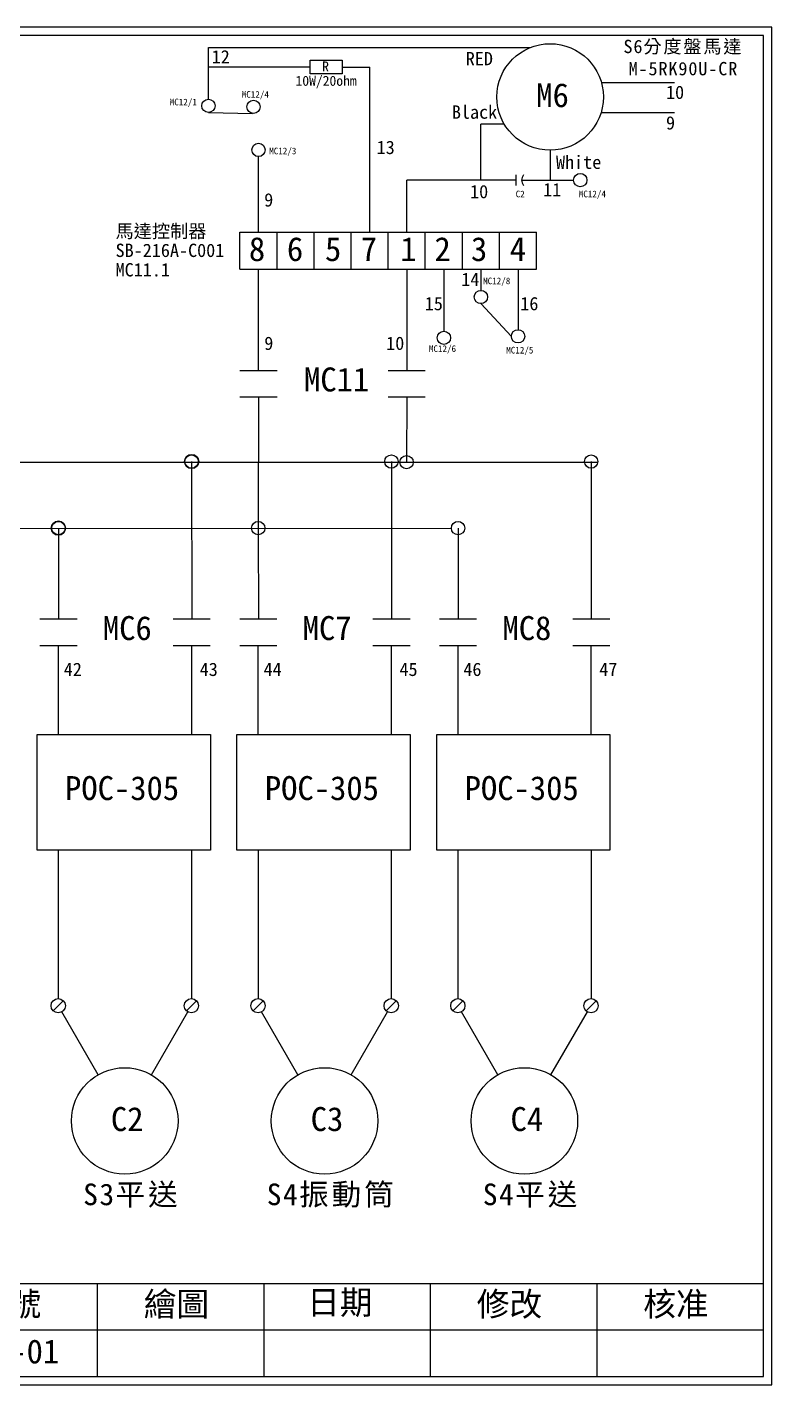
# Model space of a CAD drawing. Extents: x 10 to 297, y 3 to 207.
# Drawn here: x 185.2 to 297, y 3 to 207 of the extents above; entities that cross this region are included whole.
import ezdxf

# ---------------------------------------------------------------- set-up
doc = ezdxf.new("R2010")
doc.units = 0
doc.layers.get('0').update_dxf_attribs({"linetype": 'CONTINUOUS'})
doc.layers.add('圖框層', color=7, linetype='CONTINUOUS')
doc.layers.add('標尺寸層', color=3, linetype='CONTINUOUS')
doc.styles.add('STSL', font='KAIU.TTF')
doc.styles.add('標楷體', font='KAIU.TTF')

msp = doc.modelspace()

# ---------------------------------------------------------------- linework, layer by layer
for p, q in [((209.87, 141.71), (209.89, 118.06)), ((239.87, 141.71), (239.89, 118.06)), ((269.87, 141.71), (269.89, 118.06)), ((189.88, 131.71), (189.9, 118.06)), ((219.88, 131.71), (219.9, 118.06)), ((249.88, 131.71), (249.9, 118.06)), ((189.84, 114.09), (189.84, 108.23)), ((209.84, 114.09), (209.84, 108.23)), ((219.84, 114.09), (219.84, 108.23)), ((239.84, 114.09), (239.84, 108.23)), ((249.84, 114.09), (249.84, 108.23)), ((269.84, 114.09), (269.84, 108.23)), ((189.84, 108.23), (189.84, 100.69)), ((209.84, 108.23), (209.84, 100.69)), ((219.84, 108.23), (219.84, 100.69)), ((239.84, 108.23), (239.84, 100.69)), ((249.84, 108.23), (249.84, 100.69)), ((269.84, 108.23), (269.84, 100.69)), ((189.85, 83.32), (189.85, 61.02)), ((209.85, 83.32), (209.85, 61.02)), ((219.85, 83.32), (219.85, 61.02)), ((239.85, 83.32), (239.85, 61.02)), ((249.85, 83.32), (249.85, 61.02)), ((269.85, 83.32), (269.85, 61.02)), ((190.61, 60.71), (189.1, 59.2)), ((210.61, 60.71), (209.1, 59.2)), ((220.61, 60.71), (219.1, 59.2)), ((240.61, 60.71), (239.1, 59.2)), ((250.61, 60.71), (249.1, 59.2)), ((270.61, 60.71), (269.1, 59.2)), ((195.84, 49.58), (190.39, 59.03)), ((203.84, 49.58), (209.3, 59.04)), ((225.84, 49.58), (220.39, 59.03)), ((233.84, 49.58), (239.3, 59.04)), ((255.84, 49.58), (250.39, 59.03)), ((263.84, 49.58), (269.3, 59.04))]:
    msp.add_line(p, q)
for centre, radius in [((263.71, 196.48), 8), ((209.88, 141.71), 1.07), ((189.88, 131.71), 1.07), ((189.85, 59.95), 1.07), ((209.85, 59.95), 1.07), ((219.85, 59.95), 1.07), ((239.85, 59.95), 1.07), ((249.85, 59.95), 1.07), ((269.85, 59.95), 1.07), ((199.84, 42.65), 8), ((229.84, 42.65), 8), ((259.84, 42.65), 8)]:
    msp.add_circle(centre, radius)
at = {"layer": '圖框層', "color": 7}
for p, q in [((297, 206.97), (10, 206.97)), ((297, 3), (297, 206.97)), ((295.75, 205.72), (11.25, 205.72)), ((295.75, 4.25), (295.75, 205.72)), ((11.25, 18.25), (295.75, 18.25)), ((195.75, 4.25), (195.75, 18.25)), ((220.75, 4.25), (220.75, 18.25)), ((245.75, 4.25), (245.75, 18.25)), ((270.75, 4.25), (270.75, 18.25)), ((145.75, 11.25), (295.75, 11.25)), ((11.25, 4.25), (295.75, 4.25)), ((10, 3), (297, 3))]:
    msp.add_line(p, q, dxfattribs=at)
at = {"layer": '標尺寸層', "color": 7}
for p, q in [((212.4, 196.15), (212.4, 203.92)), ((212.4, 203.92), (260.77, 203.92)), ((227.68, 200.98), (212.4, 200.98)), ((232.46, 200.98), (236.62, 200.98)), ((236.62, 176.19), (236.62, 200.98)), ((271.41, 198.65), (282.4, 198.65)), ((212.4, 194.15), (219.02, 194.01)), ((271.41, 194.13), (282.4, 194.13)), ((256.82, 192.39), (253.32, 192.39)), ((253.32, 183.99), (253.32, 192.39)), ((263.71, 188.48), (263.71, 183.99)), ((219.92, 176.19), (219.92, 187.52)), ((258.54, 183.99), (242.19, 183.99)), ((242.19, 176.19), (242.19, 183.99)), ((258.54, 184.77), (258.54, 183.2)), ((259.43, 183.99), (267.24, 183.99)), ((217.13, 170.62), (217.13, 176.19)), ((217.13, 176.19), (222.7, 176.19)), ((222.7, 170.62), (222.7, 176.19)), ((222.7, 170.62), (222.7, 176.19)), ((222.7, 176.19), (228.27, 176.19)), ((228.27, 170.62), (228.27, 176.19)), ((228.27, 170.62), (228.27, 176.19)), ((228.27, 176.19), (233.84, 176.19)), ((233.84, 170.62), (233.84, 176.19)), ((233.84, 170.62), (233.84, 176.19)), ((233.84, 176.19), (239.4, 176.19)), ((239.4, 170.62), (239.4, 176.19)), ((239.4, 170.62), (239.4, 176.19)), ((239.4, 176.19), (244.97, 176.19)), ((244.97, 170.62), (244.97, 176.19)), ((244.97, 170.62), (244.97, 176.19)), ((244.97, 176.19), (250.54, 176.19)), ((250.54, 170.62), (250.54, 176.19)), ((250.54, 170.62), (250.54, 176.19)), ((250.54, 176.19), (256.11, 176.19)), ((256.11, 170.62), (256.11, 176.19)), ((256.11, 170.62), (256.11, 176.19)), ((256.11, 176.19), (261.68, 176.19)), ((261.68, 170.62), (261.68, 176.19)), ((217.13, 170.62), (222.7, 170.62)), ((219.92, 155.41), (219.92, 170.62)), ((222.7, 170.62), (228.27, 170.62)), ((228.27, 170.62), (233.84, 170.62)), ((233.84, 170.62), (239.4, 170.62)), ((239.4, 170.62), (244.97, 170.62)), ((242.19, 170.62), (242.19, 155.41)), ((244.97, 170.62), (250.54, 170.62)), ((247.76, 170.62), (247.76, 161.3)), ((250.54, 170.62), (256.11, 170.62)), ((253.32, 170.62), (253.32, 167.43)), ((256.11, 170.62), (261.68, 170.62)), ((258.89, 170.62), (258.89, 161.52)), ((253.32, 165.43), (257.89, 160.52)), ((217.13, 155.41), (222.7, 155.41)), ((239.4, 155.41), (244.97, 155.41)), ((217.13, 151.43), (222.7, 151.43)), ((219.91, 151.43), (219.88, 131.71)), ((239.4, 151.43), (244.97, 151.43)), ((242.17, 151.43), (242.15, 141.62)), ((42.11, 141.57), (270.87, 141.62)), ((22.23, 131.57), (248.88, 131.71)), ((187.11, 118.06), (192.68, 118.06)), ((207.11, 118.06), (212.68, 118.06)), ((217.11, 118.06), (222.68, 118.06)), ((237.11, 118.06), (242.68, 118.06)), ((247.11, 118.06), (252.68, 118.06)), ((267.11, 118.06), (272.68, 118.06)), ((187.11, 114.09), (192.68, 114.09)), ((189.84, 114.09), (189.84, 108.23)), ((207.11, 114.09), (212.68, 114.09)), ((217.11, 114.09), (222.68, 114.09)), ((219.84, 114.09), (219.84, 108.23)), ((237.11, 114.09), (242.68, 114.09)), ((247.11, 114.09), (252.68, 114.09)), ((249.84, 114.09), (249.84, 108.23)), ((267.11, 114.09), (272.68, 114.09))]:
    msp.add_line(p, q, dxfattribs=at)
for points in [[(227.68, 199.95), (227.68, 202), (232.46, 202), (232.46, 199.95)], [(186.69, 100.69), (212.69, 100.69), (212.69, 83.32), (186.69, 83.32)], [(216.69, 100.69), (242.69, 100.69), (242.69, 83.32), (216.69, 83.32)], [(246.69, 100.69), (272.69, 100.69), (272.69, 83.32), (246.69, 83.32)]]:
    msp.add_lwpolyline(points, close=True, dxfattribs=at)
for centre in [(212.4, 195.15), (219.17, 195), (219.92, 188.52), (268.24, 183.99), (253.32, 166.43), (247.76, 160.3), (258.89, 160.52), (209.87, 141.71), (239.87, 141.71), (242.15, 141.62), (269.87, 141.71), (189.88, 131.71), (219.88, 131.71), (249.88, 131.71)]:
    msp.add_circle(centre, 1, dxfattribs=at)
msp.add_arc((260.62, 183.99), 1.19, 138.7324, 221.2676, dxfattribs=at)

# ---------------------------------------------------------------- texts
at = {"color": 0, "attachment_point": 2, "style": '標楷體'}
for s, insert, char_height, width in [('{\\T1.1;S6分度盤馬達\\PM-5RK90U-CR}', (283.72, 205.07), 2, 23.8596), ('{\\T1.1;S3平送}', (200.91, 33.24), 3.25, 24.1454), ('{\\T1.1;S4振動筒}', (230.91, 33.24), 3.25, 24.1454), ('{\\T1.1;S4平送}', (260.91, 33.24), 3.25, 24.1454)]:
    msp.add_mtext(s, dxfattribs=dict(at, insert=insert, char_height=char_height, width=width))
at = {"layer": '圖框層', "color": 4, "style": 'STSL'}
for s, height, p in [('12', 2, (212.89, 201.51)), ('RED', 2, (251.04, 201.24)), ('R', 1.5, (229.48, 200.31)), ('10W/20ohm', 1.5, (225.48, 198.16)), ('M6', 3.6, (261.63, 194.95)), ('10', 2, (281.11, 196.18)), ('MC12/1', 1, (206.59, 195.22)), ('MC12/4', 1, (217.41, 196.37)), ('Black', 2, (248.96, 193.21)), ('9', 2, (281.11, 191.59)), ('13', 2, (237.66, 187.9)), ('MC12/3', 1, (221.53, 187.87)), ('White', 2, (264.59, 185.68)), ('9', 2, (220.78, 180.02)), ('10', 2, (251.69, 181.26)), ('C2', 1, (258.54, 181.41)), ('11', 2, (262.66, 181.54)), ('MC12/4', 1, (268.01, 181.41)), ('馬達控制器', 2, (198.46, 175.33)), ('SB-216A-C001', 2, (198.46, 172.44)), ('8', 3.6, (218.48, 171.83)), ('6', 3.6, (224.19, 171.83)), ('5', 3.6, (229.91, 171.83)), ('7', 3.6, (235.27, 171.83)), ('1', 3.6, (241.22, 171.83)), ('2', 3.6, (246.34, 171.83)), ('3', 3.6, (251.82, 171.83)), ('4', 3.6, (257.65, 171.83)), ('MC11.1', 2, (198.46, 169.52)), ('14', 2, (250.37, 168.07)), ('MC12/8', 1, (253.65, 168.35)), ('15', 2, (244.89, 164.44)), ('16', 2, (259.23, 164.44)), ('9', 2, (220.79, 158.48)), ('10', 2, (239.09, 158.48)), ('MC12/6', 1, (245.51, 158.17)), ('MC12/5', 1, (257.12, 157.94)), ('MC11', 3.6, (226.76, 152.24)), ('MC6', 3.6, (196.55, 114.89)), ('MC7', 3.6, (226.55, 114.89)), ('MC8', 3.6, (256.55, 114.89)), ('42', 2, (190.68, 109.49)), ('43', 2, (211.09, 109.49)), ('44', 2, (220.68, 109.49)), ('45', 2, (241.09, 109.49)), ('46', 2, (250.68, 109.49)), ('47', 2, (271.09, 109.49)), ('POC-305', 3.6, (190.87, 90.85)), ('POC-305', 3.6, (220.87, 90.85)), ('POC-305', 3.6, (250.87, 90.85)), ('C2', 3.6, (197.76, 41.13)), ('C3', 3.6, (227.76, 41.13)), ('C4', 3.6, (257.76, 41.13)), ('圖號', 3.6, (177.47, 13.34)), ('繪圖', 3.6, (202.69, 13.34)), ('日期', 3.6, (227.22, 13.59)), ('修改', 3.6, (252.69, 13.34)), ('核准', 3.6, (277.69, 13.34)), ('203E-01', 3.6, (172.86, 6.22))]:
    msp.add_text(s, height=height, dxfattribs=at).set_placement(p)

doc.saveas('drawing.dxf')
